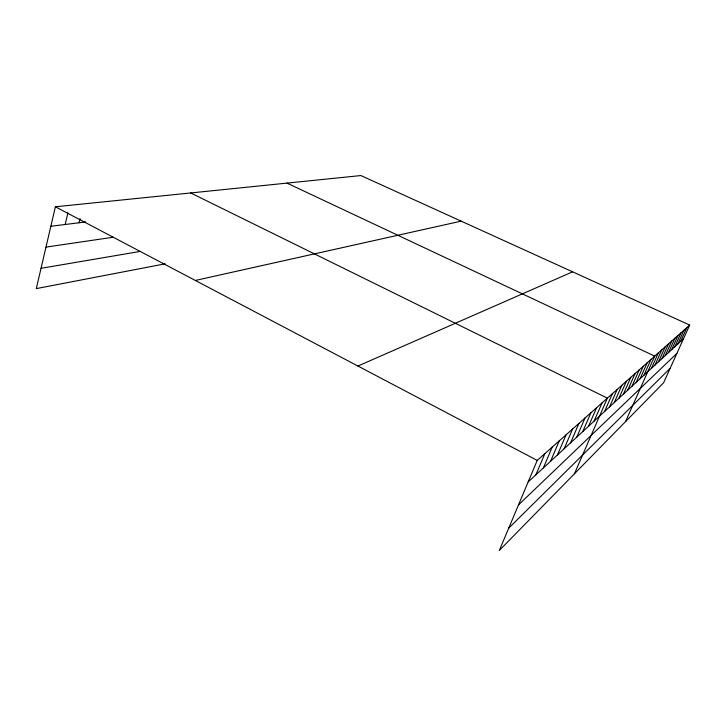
<?xml version="1.0" encoding="UTF-8"?>
<svg xmlns="http://www.w3.org/2000/svg" width="726" height="726" viewBox="0 0 726 726"><rect width="100%" height="100%" fill="white"/><g stroke="black" fill="none" stroke-linecap="round" stroke-linejoin="round"><path stroke-width="1.09" d="M689.7 325.066L537.213 460.42L499.334 550.444L663.609 382.756L689.7 325.066L360.886 175.556L55.394 206.783L36.3 288.612L165.201 263.819M65.168 224.488L67.954 212.772M79.025 222.764L80.041 218.571M535.924 474.777L544.854 453.632M543.384 467.898L552.196 447.116M550.571 461.273L559.265 440.845M557.486 454.903L566.062 434.81M564.147 448.759L572.614 428.993M570.572 442.842L578.931 423.385M576.771 437.125L585.02 417.985M582.751 431.607L590.9 412.767M588.532 426.28L596.572 407.722M594.122 421.134L602.063 402.857M574.402 473.806L607.363 398.147L190.711 192.953M604.595 411.47L612.354 393.719M609.522 406.941L617.182 389.435M614.287 402.54L621.864 385.279M618.915 398.275L626.402 381.25M623.407 394.136L630.803 377.339M627.772 390.116L635.078 373.545M632.001 386.214L639.234 369.861M636.121 382.42L643.272 366.276M640.114 378.736L647.193 362.8M644.007 375.142L651.004 359.415M625.549 421.597L654.707 356.121L286.988 183.115M651.476 368.264L658.319 352.918M655.061 364.96L661.831 349.796M658.555 361.739L665.252 346.765M661.958 358.599L668.582 343.806M665.27 355.549L671.831 340.921M668.501 352.564L674.998 338.116M671.659 349.66L678.084 335.376M674.735 346.828L681.097 332.699M677.73 344.06L684.037 330.094M680.661 341.356L686.905 327.553M508.69 528.201L670.116 368.363M518.491 504.906L676.886 353.399M528.156 481.937L683.52 338.724M357.927 366.04L572.605 271.823M195.339 280.454L461.137 221.149M41.037 268.311L140.581 251.359M45.983 247.112L113.138 237.239M50.847 226.267L85.741 221.938M55.394 206.783L537.213 460.42"/></g></svg>
